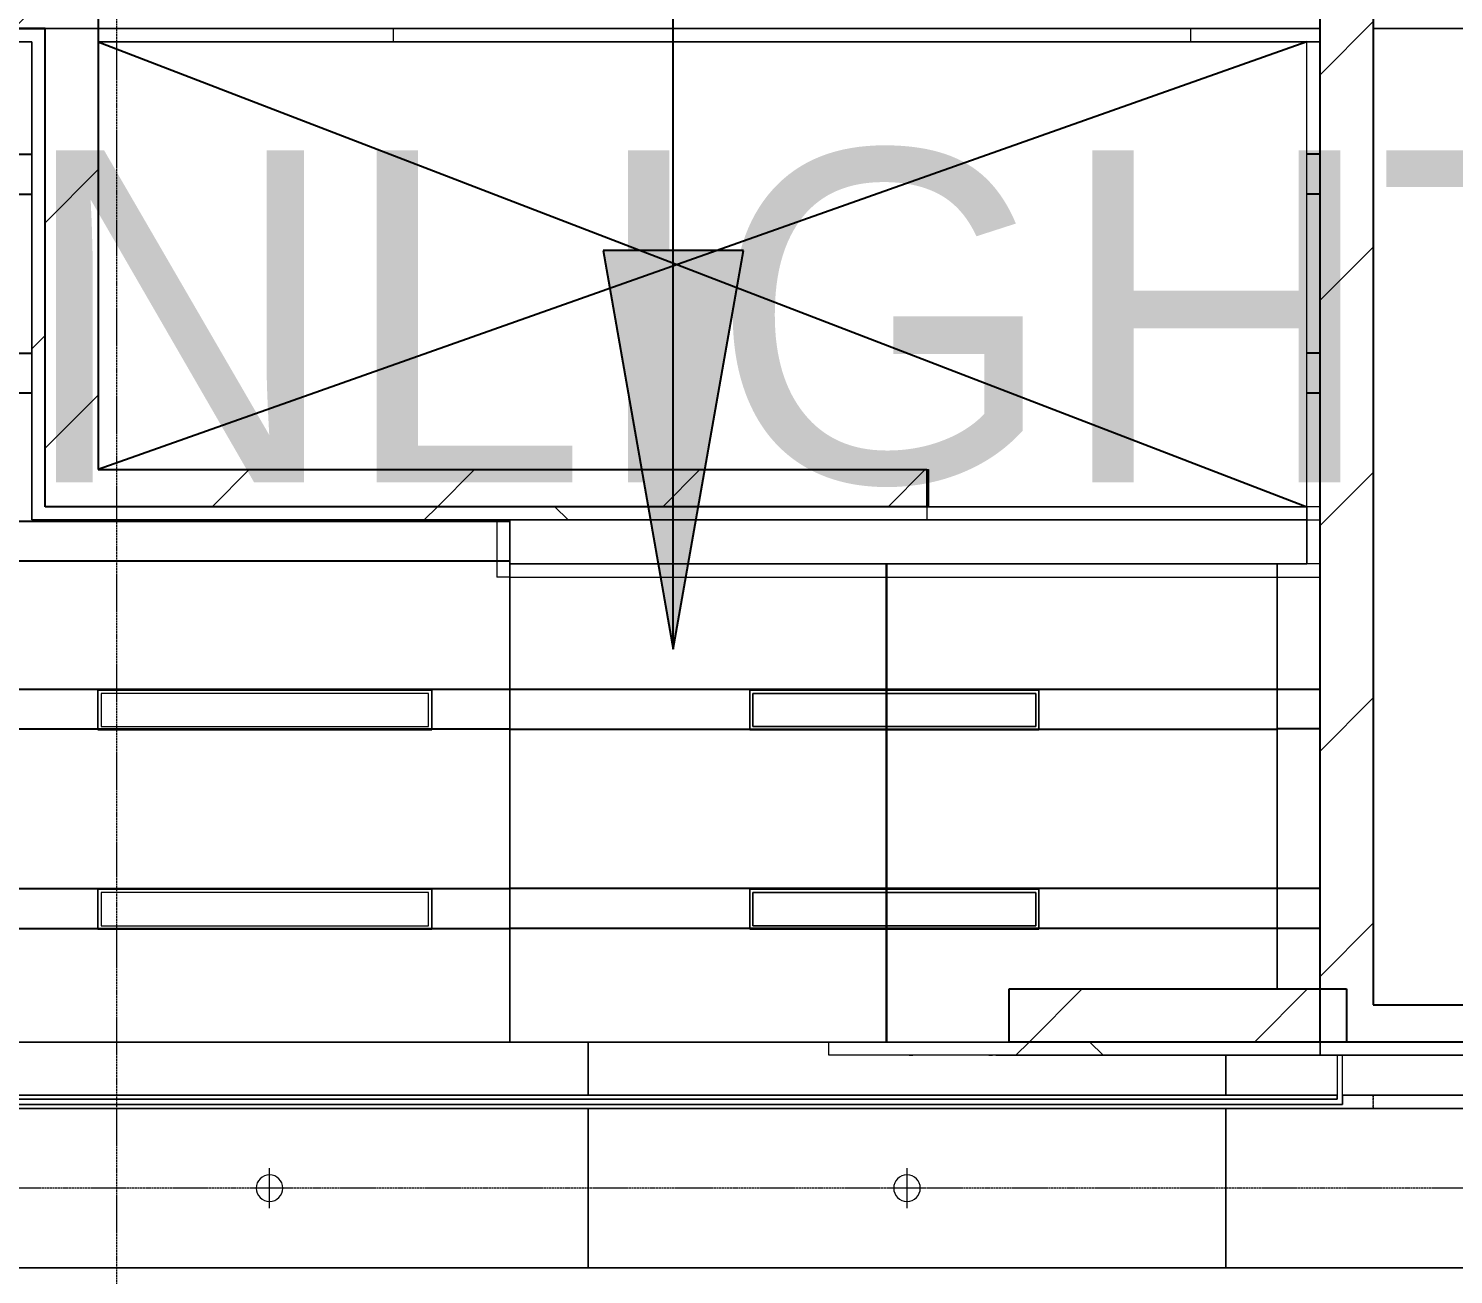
# Model space of a CAD drawing. Header units: millimetres. Extents: x -962357 to -591296, y -195428 to 59420.
# Drawn here: x -733613 to -728248, y 3255 to 7945 of the extents above; entities that cross this region are included whole.
import ezdxf

# ---------------------------------------------------------------- set-up
doc = ezdxf.new("R2010")
doc.units = ezdxf.units.MM
doc.linetypes.add('DPA_Boundary Line 500', pattern=[3.75, 0, -0.75, 1.5, -0.75, 0, -0.75])
doc.linetypes.add('DPA_Grid _ Level 100', pattern=[10, 5.5, -1.6, 1.3, -1.6])
for name, color, linetype, lineweight in [('_ _ A-DETL-OPENING', 1, 'Continuous', 25), ('A-ANNO-NOTE', 3, 'Continuous', 25), ('A-CLNG', 2, 'Continuous', 9), ('A-CLNG-PATT', 2, 'Continuous', 9), ('A-DETL', 1, 'Continuous', 25), ('A-DETL-GENF', 2, 'Continuous', 9), ('A-FLOR-E', 2, 'Continuous', 9), ('A-GLAZ-CURT', 2, 'Continuous', 9), ('A-WALL', 5, 'Continuous', 9), ('A-WALL-FNSH', 2, 'Continuous', 9), ('A-WALL-PATT', 1, 'Continuous', 9), ('E-LITE-EQPM', 2, 'Continuous', 9), ('I-WALL-E', 2, 'Continuous', 9), ('S-GRID', 251, 'Continuous', 9), ('WALL-E', 2, 'Continuous', 9)]:
    doc.layers.add(name, color=color, linetype=linetype, lineweight=lineweight)
pattern_1 = [(45, (2.4, 1), (-424.26407, 424.26407), [])]
pattern_2 = [(45, (2.4, 1), (-1060.6602, 1060.6602), []), (135, (2.4, 1), (-1060.6602, -1060.6602), [])]

# ---------------------------------------------------------------- blocks, each defined once
blk = doc.blocks.new('System Panel - DPA-AR_Metal Ceiling Rectangular Panel-13139259-4180-01 LOWER PLATFORM LEVEL - REFLECTED CEILING PLAN')
at = {"layer": 'A-GLAZ-CURT'}
for p, q in [((-741107.4, 4129), (-743507.4, 4129)), ((-743507.4, 4129), (-743507.4, 3929)), ((-743507.4, 3929), (-743507.4, 4129)), ((-743507.4, 4129), (-741107.4, 4129)), ((-741107.4, 3929), (-741107.4, 4129)), ((-741107.4, 4129), (-741107.4, 3929)), ((-743507.4, 3929), (-741107.4, 3929)), ((-741107.4, 3929), (-743507.4, 3929))]:
    blk.add_line(p, q, dxfattribs=at)
blk = doc.blocks.new('System Panel - DPA-AR_Metal Ceiling Rectangular Panel-13144019-4180-01 LOWER PLATFORM LEVEL - REFLECTED CEILING PLAN')
at = {"layer": 'A-GLAZ-CURT'}
for p, q in [((-729972.4, 4129), (-731507.4, 4129)), ((-731507.4, 4129), (-731507.4, 3929)), ((-731507.4, 3929), (-731507.4, 4129)), ((-731507.4, 4129), (-729972.4, 4129)), ((-729107.4, 4079), (-729972.4, 4079)), ((-729972.4, 4079), (-729107.4, 4079)), ((-729107.4, 3929), (-729107.4, 4079)), ((-729107.4, 4079), (-729107.4, 3929)), ((-731507.4, 3929), (-729107.4, 3929)), ((-729107.4, 3929), (-731507.4, 3929))]:
    blk.add_line(p, q, dxfattribs=at)
blk = doc.blocks.new('System Panel - DPA-AR_Metal Ceiling Rectangular Panel-13144020-4180-01 LOWER PLATFORM LEVEL - REFLECTED CEILING PLAN')
at = {"layer": 'A-GLAZ-CURT'}
for p, q in [((-726707.4, 4079), (-729107.4, 4079)), ((-729107.4, 4079), (-729107.4, 3929)), ((-729107.4, 3929), (-729107.4, 4079)), ((-729107.4, 4079), (-726707.4, 4079)), ((-726707.4, 3929), (-726707.4, 4079)), ((-726707.4, 4079), (-726707.4, 3929)), ((-729107.4, 3929), (-728687.4, 3929)), ((-728687.4, 3929), (-729107.4, 3929)), ((-728667.4, 3929), (-726707.4, 3929)), ((-726707.4, 3929), (-728667.4, 3929))]:
    blk.add_line(p, q, dxfattribs=at)
blk = doc.blocks.new('System Panel - DPA-AR_Metal Ceiling Rectangular Panel-13139299-4180-01 LOWER PLATFORM LEVEL - REFLECTED CEILING PLAN')
at = {"layer": 'A-GLAZ-CURT'}
for p, q in [((-818782.4, 3879), (-821182.4, 3879)), ((-821182.4, 3879), (-821182.4, 3279)), ((-821182.4, 3279), (-821182.4, 3879)), ((-821182.4, 3879), (-818782.4, 3879)), ((-818782.4, 3279), (-818782.4, 3879)), ((-818782.4, 3879), (-818782.4, 3279)), ((-821182.4, 3279), (-818782.4, 3279)), ((-818782.4, 3279), (-821182.4, 3279))]:
    blk.add_line(p, q, dxfattribs=at)
blk = doc.blocks.new('*U403')
at = {"layer": 'A-CLNG'}
for p, q in [((11080.3, 4315), (10880.3, 4315)), ((10880.3, 4315), (11080.3, 4315)), ((11080.3, 2515), (11080.3, 4315)), ((11080.3, 4315), (11080.3, 2515)), ((15768.3, 4315), (12892.3, 4315)), ((12892.3, 4315), (15768.3, 4315)), ((15930, 4315), (15768.3, 4315)), ((15768.3, 4315), (15930, 4315)), ((15768.3, 2565), (15880.3, 2565)), ((15880.3, 2565), (15768.3, 2565)), ((15880.3, 2350), (15880.3, 2565)), ((12830.3, 2515), (11080.3, 2515)), ((11080.3, 2515), (12880.3, 2515)), ((12880.3, 550), (12880.3, 2515)), ((12880.3, 2515), (12880.3, 550)), ((12892.3, 2515), (15768.3, 2515)), ((15768.3, 2515), (12892.3, 2515)), ((15880.3, 2515), (15880.3, 2350)), ((15768.3, 2350), (12880.3, 2350)), ((12880.3, 2350), (12880.3, 550)), ((12880.3, 550), (12880.3, 2350)), ((12880.3, 2350), (15768.3, 2350)), ((15880.3, 2350), (15768.3, 2350)), ((15768.3, 2350), (15768.3, 750)), ((15768.3, 750), (15768.3, 2350)), ((15768.3, 2350), (15880.3, 2350)), ((15768.3, 750), (15768.3, 2350)), ((15768.3, 2350), (15768.3, 750)), ((10880.3, 550), (12880.3, 550)), ((12880.3, 550), (10880.3, 550)), ((12880.3, 550), (15768.3, 550)), ((15768.3, 550), (12880.3, 550)), ((15768.3, 500), (17929.3, 500)), ((17929.3, 500), (15768.3, 500))]:
    blk.add_line(p, q, dxfattribs=at)
at = {"layer": 'A-GLAZ-CURT'}
for name, p in [('System Panel - DPA-AR_Metal Ceiling Rectangular Panel-13139259-4180-01 LOWER PLATFORM LEVEL - REFLECTED CEILING PLAN', (754282.4, -3579)), ('System Panel - DPA-AR_Metal Ceiling Rectangular Panel-13144019-4180-01 LOWER PLATFORM LEVEL - REFLECTED CEILING PLAN', (744682.4, -3579)), ('System Panel - DPA-AR_Metal Ceiling Rectangular Panel-13144020-4180-01 LOWER PLATFORM LEVEL - REFLECTED CEILING PLAN', (744682.4, -3579)), ('System Panel - DPA-AR_Metal Ceiling Rectangular Panel-13139299-4180-01 LOWER PLATFORM LEVEL - REFLECTED CEILING PLAN', (831957.4, -3579)), ('System Panel - DPA-AR_Metal Ceiling Rectangular Panel-13139299-4180-01 LOWER PLATFORM LEVEL - REFLECTED CEILING PLAN', (834357.4, -3579)), ('System Panel - DPA-AR_Metal Ceiling Rectangular Panel-13139299-4180-01 LOWER PLATFORM LEVEL - REFLECTED CEILING PLAN', (836757.4, -3579))]:
    blk.add_blockref(name, p, dxfattribs=at)
blk = doc.blocks.new('LGF_DL_SAA_LowPower_DL1a - LGF_DL_SAA_LowPower_DL1a-8832329-4180-01 LOWER PLATFORM LEVEL - REFLECTED CEILING PLAN')
at = {"layer": 'A-DETL-GENF'}
for p, q in [((0, 75), (0, -75)), ((72.5, 0), (-72.5, 0))]:
    blk.add_line(p, q, dxfattribs=at)
blk.add_circle((0, 0), 50, dxfattribs=at)
blk = doc.blocks.new('L1_1_FLUORESCENT W DISFUSSER - 1195L x 595W x 85H - 36W-V109-4180-01 LOWER PLATFORM LEVEL - REFLECTED CEILING PLAN')
at = {"layer": 'E-LITE-EQPM'}
for p, q in [((-628.5, -75), (-628.5, 75)), ((-628.5, 75), (628.5, 75)), ((-628.5, 75), (-628.5, -75)), ((628.5, 75), (-628.5, 75)), ((-615.8, 62.3), (-615.8, -62.3)), ((615.8, 62.3), (-615.8, 62.3)), ((615.8, -62.3), (615.8, 62.3)), ((628.5, 75), (628.5, -75)), ((628.5, -75), (628.5, 75)), ((628.5, -75), (-628.5, -75)), ((-628.5, -75), (628.5, -75)), ((-615.8, -62.3), (615.8, -62.3))]:
    blk.add_line(p, q, dxfattribs=at)
blk = doc.blocks.new('L1_1_FLUORESCENT W DISFUSSER - 1195L x 595W x 85H - 36W-V108-4180-01 LOWER PLATFORM LEVEL - REFLECTED CEILING PLAN')
at = {"layer": 'E-LITE-EQPM'}
for p, q in [((-735437.4, 4554), (-735437.4, 4704)), ((-735437.4, 4704), (-734348.8, 4704)), ((-734348.8, 4704), (-735437.4, 4704)), ((-735437.4, 4704), (-735437.4, 4554)), ((-735426.4, 4566.7), (-735426.4, 4691.3)), ((-735426.4, 4691.3), (-734359.8, 4691.3)), ((-734359.8, 4691.3), (-735426.4, 4691.3)), ((-735426.4, 4691.3), (-735426.4, 4566.7)), ((-735426.4, 4691.3), (-735426.4, 4566.7)), ((-734359.8, 4691.3), (-735426.4, 4691.3)), ((-734359.8, 4691.3), (-734359.8, 4566.7)), ((-734359.8, 4566.7), (-734359.8, 4691.3)), ((-734359.8, 4566.7), (-734359.8, 4691.3)), ((-734348.8, 4704), (-734348.8, 4554)), ((-734348.8, 4554), (-734348.8, 4704)), ((-734359.8, 4566.7), (-735426.4, 4566.7)), ((-735426.4, 4566.7), (-734359.8, 4566.7)), ((-735426.4, 4566.7), (-734359.8, 4566.7)), ((-734348.8, 4554), (-735437.4, 4554)), ((-735437.4, 4554), (-734348.8, 4554))]:
    blk.add_line(p, q, dxfattribs=at)
blk = doc.blocks.new('C-1-PP19-AR-4180-01-B_20250908-040939_EXDOWNLIGHT')
at = {"layer": 'E-LITE-EQPM'}
for name, p in [('L1_1_FLUORESCENT W DISFUSSER - 1195L x 595W x 85H - 36W-V109-4180-01 LOWER PLATFORM LEVEL - REFLECTED CEILING PLAN', (11957.5, 1800)), ('L1_1_FLUORESCENT W DISFUSSER - 1195L x 595W x 85H - 36W-V108-4180-01 LOWER PLATFORM LEVEL - REFLECTED CEILING PLAN', (749220.4, -2829)), ('L1_1_FLUORESCENT W DISFUSSER - 1195L x 595W x 85H - 36W-V109-4180-01 LOWER PLATFORM LEVEL - REFLECTED CEILING PLAN', (11957.5, 1050)), ('L1_1_FLUORESCENT W DISFUSSER - 1195L x 595W x 85H - 36W-V108-4180-01 LOWER PLATFORM LEVEL - REFLECTED CEILING PLAN', (749220.4, -3579))]:
    blk.add_blockref(name, p, dxfattribs=at)
at = {"layer": 'E-LITE-EQPM', "extrusion": (0, 0, -1), "rotation": 180}
for p in [(-11975, 0), (-14375, 0)]:
    blk.add_blockref('LGF_DL_SAA_LowPower_DL1a - LGF_DL_SAA_LowPower_DL1a-8832329-4180-01 LOWER PLATFORM LEVEL - REFLECTED CEILING PLAN', p, dxfattribs=at)

msp = doc.modelspace()

# ---------------------------------------------------------------- hatches: boundary and pattern name
at = {"layer": 'A-ANNO-NOTE'}
msp.add_hatch(color=256, dxfattribs=at).paths.add_polyline_path([(-731184.8, 5609.4), (-730920.3, 7109.4), (-731449.3, 7109.4)])
at = {"layer": 'A-CLNG-PATT', "lineweight": 25}
h = msp.add_hatch(dxfattribs=at)
h.set_pattern_fill('FP_18', color=256, style=0, pattern_type=2)
h.set_pattern_definition([(180, (-731758, 5305), (-5e-13, -4414), [3600, 0]), (0, (-735358, 4705), (0, -4414), [3600, 0]), (90, (-731757.8, 3805), (3600, -2e-13), [4414, 0]), (90, (-735357.8, 3805), (3600, -2e-13), [4414, 0]), (180, (-731758, 5937), (-5e-13, -4414), [3600, 0]), (0, (-735358, 5455), (0, -4414), [3600, 0]), (180, (-731758, 6087), (-5e-13, -4414), [3600, 0]), (0, (-735358, 3955), (0, -4414), [3600, 0]), (0, (-735358, 4555), (0, -4414), [3600, 0]), (180, (-731758, 6569), (-5e-13, -4414), [3600, 0]), (180, (-731758, 6719), (-5e-13, -4414), [3600, 0]), (180, (-731758, 8069), (-5e-13, -4414), [3600, 0]), (0, (-735358, 7469), (0, -4414), [3600, 0]), (0, (-735358, 7319), (0, -4414), [3600, 0])])
h.paths.add_polyline_path([(-733799.7, 4130), (-731799.7, 4130), (-731799.7, 6095), (-733599.7, 6095), (-733599.7, 7895), (-733799.7, 7895), (-733799.7, 5628.2)])
h = msp.add_hatch(dxfattribs=at)
h.set_pattern_fill('FP_8', color=256, style=0, pattern_type=2)
h.set_pattern_definition([(180, (-732585.7, 5306), (-5e-13, -4414), [3600, 0]), (0, (-736185.7, 4706), (0, -4414), [3600, 0]), (90, (-732585.7, 3806), (3600, -2e-13), [4414, 0]), (90, (-736185.7, 3806), (3600, -2e-13), [4414, 0]), (180, (-732585.7, 5938), (-5e-13, -4414), [3600, 0]), (0, (-736185.7, 5456), (0, -4414), [3600, 0]), (180, (-732585.7, 6088), (-5e-13, -4414), [3600, 0]), (0, (-736185.7, 3956), (0, -4414), [3600, 0]), (0, (-736185.7, 4556), (0, -4414), [3600, 0]), (180, (-732585.7, 6570), (-5e-13, -4414), [3600, 0]), (180, (-732585.7, 6720), (-5e-13, -4414), [3600, 0]), (180, (-732585.7, 8070), (-5e-13, -4414), [3600, 0]), (0, (-736185.7, 7470), (0, -4414), [3600, 0]), (0, (-736185.7, 7320), (0, -4414), [3600, 0])])
h.paths.add_polyline_path([(-728896.5, 4330), (-728750, 4330), (-728750, 5930), (-728911.7, 5930), (-728911.7, 4330)])
h.paths.add_polyline_path([(-728750, 6095), (-728750, 7895), (-728800.1, 7894.8), (-728799.7, 6095)])
h = msp.add_hatch(dxfattribs=at)
h.set_pattern_fill('FP_9', color=256, style=0, pattern_type=2)
h.set_pattern_definition([(180, (-593206, 7705), (-5e-13, -4414), [3117.69, 0]), (0, (-596323.6, 7105), (0, -4414), [3117.69, 0]), (90, (-593206, 6205), (3117.69, -2e-13), [4414, 0]), (90, (-596323.6, 6205), (3117.69, -2e-13), [4414, 0]), (180, (-593206, 8337), (-5e-13, -4414), [3117.69, 0]), (0, (-596323.6, 7855), (0, -4414), [3117.69, 0]), (180, (-593206, 8487), (-5e-13, -4414), [3117.69, 0]), (0, (-596323.6, 6355), (0, -4414), [3117.69, 0]), (0, (-596323.6, 6955), (0, -4414), [3117.69, 0]), (180, (-593206, 8969), (-5e-13, -4414), [3117.69, 0]), (180, (-593206, 9119), (-5e-13, -4414), [3117.69, 0]), (180, (-593206, 10469), (-5e-13, -4414), [3117.69, 0]), (0, (-596323.6, 9869), (0, -4414), [3117.69, 0]), (0, (-596323.6, 9719), (0, -4414), [3117.69, 0])])
h.paths.add_polyline_path([(-729996.7, 4130), (-729920, 4130), (-729920, 4330), (-728911.7, 4330), (-728911.7, 5930), (-731799.7, 5930), (-731799.7, 4130), (-730031.4, 4130)])
at = {"layer": 'A-WALL-PATT'}
h = msp.add_hatch(dxfattribs=at)
h.set_pattern_fill('FP_2', color=256, style=0, pattern_type=2)
h.set_pattern_definition(pattern_1)
h.paths.add_polyline_path([(-728578.6, 4270), (-728550, 4270), (-728550, 9280), (-728750, 9280), (-728750, 4270)])
h = msp.add_hatch(dxfattribs=at)
h.set_pattern_fill('FP_2', color=256, style=0, pattern_type=2)
h.set_pattern_definition(pattern_1)
h.paths.add_polyline_path([(-733549.7, 7945), (-733349.7, 7945), (-733349.7, 8145), (-755055, 8145), (-755055, 7945), (-741756.1, 7945), (-741778.5, 7955), (-741980, 7955), (-741980, 8045), (-741950, 8045), (-741936.6, 8074.9), (-741869.6, 8045), (-740780, 8045), (-740780, 7955), (-741668.2, 7955), (-741645.8, 7945), (-739356.1, 7945), (-739378.5, 7955), (-739580, 7955), (-739580, 8045), (-739550, 8045), (-739536.6, 8074.9), (-739469.6, 8045), (-738380, 8045), (-738380, 7955), (-739268.2, 7955), (-739245.8, 7945), (-734389.7, 7945)])
h = msp.add_hatch(dxfattribs=at)
h.set_pattern_fill('FP_3', color=256, style=0, pattern_type=2)
h.set_pattern_definition(pattern_2)
h.paths.add_polyline_path([(-733549.7, 7895), (-733549.7, 7945), (-739245.8, 7945), (-739133.9, 7895), (-733599.7, 7895)])
h.paths.add_polyline_path([(-741980, 7895), (-741653.5, 7899.2), (-741756.1, 7945), (-751477, 7945), (-751477, 7895), (-743106.3, 7895)])
h.paths.add_polyline_path([(-740780, 7895), (-739244.2, 7895), (-739356.1, 7945), (-741645.8, 7945), (-741533.9, 7895), (-740857.2, 7895)])
h = msp.add_hatch(dxfattribs=at)
h.set_pattern_fill('FP_2', color=256, style=0, pattern_type=2)
h.set_pattern_definition(pattern_1)
h.paths.add_polyline_path([(-733349.7, 6285), (-733349.7, 7945), (-733549.7, 7945), (-733549.7, 6285)])
h = msp.add_hatch(dxfattribs=at)
h.set_pattern_fill('FP_3', color=256, style=0, pattern_type=2)
h.set_pattern_definition(pattern_2)
h.paths.add_polyline_path([(-733549.7, 6145), (-733549.7, 7895), (-733599.7, 7895), (-733599.7, 6145)])
h = msp.add_hatch(dxfattribs=at)
h.set_pattern_fill('FP_2', color=256, style=0, pattern_type=2)
h.set_pattern_definition(pattern_1)
h.paths.add_polyline_path([(-733549.7, 6145), (-730229.8, 6145), (-730229.8, 6285), (-733549.7, 6285)])
h = msp.add_hatch(dxfattribs=at)
h.set_pattern_fill('FP_3', color=256, style=0, pattern_type=2)
h.set_pattern_definition(pattern_2)
h.paths.add_polyline_path([(-733599.7, 6095), (-730229.8, 6095), (-730229.8, 6145), (-733599.7, 6145)])
h = msp.add_hatch(dxfattribs=at)
h.set_pattern_fill('FP_2', color=256, style=0, pattern_type=2)
h.set_pattern_definition(pattern_1)
h.paths.add_polyline_path([(-729920, 4130), (-728650, 4130), (-728650, 4330), (-729920, 4330)])
h = msp.add_hatch(dxfattribs=at)
h.set_pattern_fill('FP_2', color=256, style=0, pattern_type=2)
h.set_pattern_definition(pattern_1)
h.paths.add_polyline_path([(-715750, 4130), (-715750, 4270), (-728750, 4270), (-728750, 4130), (-716780, 4130)])
h = msp.add_hatch(dxfattribs=at)
h.set_pattern_fill('FP_3', color=256, style=0, pattern_type=2)
h.set_pattern_definition(pattern_2)
h.paths.add_polyline_path([(-730599.7, 4080), (-728750, 4080), (-728750, 4130), (-730599.7, 4130)])
h = msp.add_hatch(dxfattribs=at)
h.set_pattern_fill('FP_3', color=256, style=0, pattern_type=2)
h.set_pattern_definition(pattern_2)
h.paths.add_polyline_path([(-716980, 4080), (-716980, 4130), (-728750, 4130), (-728750, 4080), (-719862.1, 4080)])

# ---------------------------------------------------------------- linework, layer by layer
at = {"layer": '_ _ A-DETL-OPENING'}
for p, q in [((-728800.1, 7894.8), (-733349.7, 6285)), ((-733349.7, 7894.8), (-728800.1, 6145))]:
    msp.add_line(p, q, dxfattribs=at)
at = {"layer": 'A-ANNO-NOTE'}
for p, q in [((-731184.8, 5609.4), (-731184.8, 17540)), ((-730920.3, 7109.4), (-731449.3, 7109.4)), ((-731449.3, 7109.4), (-731184.8, 5609.4)), ((-731184.8, 5609.4), (-730920.3, 7109.4))]:
    msp.add_line(p, q, dxfattribs=at)
at = {"layer": 'A-DETL', "lineweight": 9}
for p, q in [((-733349.7, 7894.8), (-733349.7, 6285)), ((-728800.1, 7894.8), (-733349.7, 7894.8)), ((-728800.1, 6145), (-728800.1, 7894.8)), ((-733349.7, 6285), (-730224.5, 6285)), ((-730224.5, 6285), (-730224.5, 6145)), ((-730224.5, 6145), (-728800.1, 6145))]:
    msp.add_line(p, q, dxfattribs=at)
at = {"layer": 'A-FLOR-E'}
for p, q in [((-728750, 4330), (-728750, 7945)), ((-733599.7, 6095), (-733599.7, 7895)), ((-726699.7, 4080), (-729970, 4080)), ((-726499.7, 4130), (-728750, 4130))]:
    msp.add_line(p, q, dxfattribs=at)
at = {"layer": 'A-WALL', "color": 7, "lineweight": 25}
for p, q in [((-728750, 4270), (-728750, 9280)), ((-728550, 9280), (-728550, 4270)), ((-733349.7, 8145), (-733349.7, 7945)), ((-738380, 7945), (-733549.7, 7945)), ((-733549.7, 7945), (-738380, 7945)), ((-733549.7, 6285), (-733549.7, 7945)), ((-733349.7, 7945), (-733349.7, 6285)), ((-733549.7, 6145), (-733549.7, 6285)), ((-733349.7, 6285), (-730229.8, 6285)), ((-730229.8, 6285), (-730229.8, 6145)), ((-730229.8, 6145), (-733549.7, 6145)), ((-729920, 4130), (-729920, 4330)), ((-729920, 4330), (-728650, 4330)), ((-728650, 4330), (-728650, 4130)), ((-728750, 4130), (-728750, 4270)), ((-728550, 4270), (-720400, 4270)), ((-728650, 4130), (-729920, 4130)), ((-717030, 4130), (-728750, 4130))]:
    msp.add_line(p, q, dxfattribs=at)
at = {"layer": 'A-WALL-FNSH', "color": 250}
for p, q in [((-733549.7, 7945), (-733549.7, 7895)), ((-733599.7, 7895), (-738380, 7895)), ((-733599.7, 6145), (-733599.7, 7895)), ((-733549.7, 7895), (-733549.7, 6145)), ((-733599.7, 6095), (-733599.7, 6145)), ((-733549.7, 6145), (-730229.8, 6145)), ((-730229.8, 6145), (-730229.8, 6095)), ((-730229.8, 6095), (-733599.7, 6095)), ((-730599.7, 4130), (-728750, 4130)), ((-730599.7, 4080), (-730599.7, 4130)), ((-728750, 4080), (-730599.7, 4080)), ((-728750, 4130), (-728750, 4080)), ((-728750, 4080), (-728750, 4130)), ((-728750, 4130), (-716980, 4130)), ((-716980, 4080), (-728750, 4080))]:
    msp.add_line(p, q, dxfattribs=at)
at = {"layer": 'I-WALL-E'}
for p, q in [((-733579.7, 7945), (-731928.7, 7945)), ((-732237.9, 7945), (-733579.7, 7945)), ((-732237.9, 7945), (-733549.7, 7945)), ((-733549.7, 7945), (-731928.7, 7945)), ((-729237.9, 7945), (-732237.9, 7945)), ((-729237.9, 7945), (-732237.9, 7945)), ((-732237.9, 7895), (-732237.9, 7945)), ((-731928.7, 7945), (-728946.8, 7945)), ((-731928.7, 7945), (-728946.8, 7945)), ((-728750, 7945), (-729237.9, 7945)), ((-728750, 7945), (-729237.9, 7945)), ((-729237.9, 7945), (-729237.9, 7895)), ((-728946.8, 7945), (-728750, 7945)), ((-728946.8, 7945), (-728750, 7945)), ((-728550, 7945), (-726749.7, 7945)), ((-726749.7, 7945), (-728550, 7945)), ((-728550, 7945), (-726724.7, 7945)), ((-726724.7, 7945), (-728550, 7945)), ((-733599.7, 7895), (-733599.7, 6095)), ((-733599.7, 6095), (-733599.7, 7895)), ((-733549.7, 7895), (-733549.7, 6145)), ((-733549.7, 6145), (-733549.7, 7895)), ((-731928.7, 7895), (-733349.7, 7895)), ((-733349.7, 7895), (-732237.9, 7895)), ((-733349.7, 7895), (-732237.9, 7895)), ((-731928.7, 7895), (-733349.7, 7895)), ((-732237.9, 7895), (-729237.9, 7895)), ((-732237.9, 7895), (-729237.9, 7895)), ((-728946.8, 7895), (-731928.7, 7895)), ((-728946.8, 7895), (-731928.7, 7895)), ((-729237.9, 7895), (-728750, 7895)), ((-729237.9, 7895), (-728750, 7895)), ((-728750, 7895), (-728946.8, 7895)), ((-728750, 7895), (-728946.8, 7895)), ((-731386.4, 4130), (-733549.7, 4130)), ((-733549.7, 4130), (-731670.6, 4130)), ((-731670.6, 4130), (-728911.7, 4130)), ((-728911.7, 4130), (-731386.4, 4130)), ((-728670.6, 4080), (-729970, 4080)), ((-729970, 4080), (-728386.4, 4080)), ((-728685, 4080), (-728685, 3915)), ((-728685, 4080), (-728665, 4080)), ((-726699.7, 4080), (-728670.6, 4080)), ((-728665, 3895), (-728665, 4080)), ((-728386.4, 4080), (-726699.7, 4080)), ((-728685, 3915), (-728685, 3930)), ((-728665, 3930), (-728665, 3895)), ((-728685, 3915), (-736535.4, 3915)), ((-736535.4, 3915), (-728685, 3915)), ((-728685, 3895), (-736535.4, 3895)), ((-736535.4, 3895), (-728685, 3895)), ((-728665, 3895), (-728685, 3895)), ((-728685, 3895), (-728665, 3895))]:
    msp.add_line(p, q, dxfattribs=at)
at = {"layer": 'I-WALL-E', "linetype": 'DPA_Boundary Line 500'}
for p, q in [((-728800, 4080), (-728550, 4080)), ((-728550, 4080), (-728800, 4080)), ((-728550, 3930), (-728550, 3880)), ((-728550, 3880), (-728550, 3930))]:
    msp.add_line(p, q, dxfattribs=at)
at = {"layer": 'S-GRID', "linetype": 'DPA_Grid _ Level 100'}
for p, q in [((-733280, -30741.3), (-733280, 54920.2)), ((-602984.2, 3580), (-957857, 3580))]:
    msp.add_line(p, q, dxfattribs=at)
at = {"layer": 'WALL-E'}
for p, q in [((-733599.7, 7945), (-728750, 7945)), ((-731928.7, 7945), (-733599.7, 7945)), ((-728750, 7945), (-733599.7, 7945)), ((-733599.7, 7945), (-728750, 7945)), ((-733549.7, 7945), (-733549.7, 6145)), ((-731928.7, 7945), (-733549.7, 7945)), ((-728946.8, 7945), (-731928.7, 7945)), ((-728946.8, 7945), (-731928.7, 7945)), ((-728750, 7945), (-728946.8, 7945)), ((-728550, 7945), (-726699.7, 7945)), ((-726749.7, 7945), (-728550, 7945)), ((-726699.7, 7945), (-728550, 7945)), ((-728550, 7945), (-726699.7, 7945)), ((-733599.7, 7895), (-733599.7, 6095)), ((-733599.7, 6095), (-733599.7, 7895)), ((-733599.7, 7895), (-733599.7, 6095)), ((-733599.7, 6145), (-733599.7, 7895)), ((-733549.7, 6145), (-733549.7, 7895)), ((-728750, 7895), (-733349.7, 7895)), ((-733349.7, 7895), (-731928.7, 7895)), ((-733349.7, 7895), (-731928.7, 7895)), ((-731928.7, 7895), (-728946.8, 7895)), ((-731928.7, 7895), (-728946.8, 7895)), ((-728946.8, 7895), (-728750, 7895)), ((-728946.8, 7895), (-728750, 7895)), ((-733599.7, 6095), (-733599.7, 6145)), ((-731787.7, 6145), (-733549.7, 6145)), ((-733549.7, 6145), (-731851.3, 6145)), ((-731851.3, 6145), (-731787.7, 6145)), ((-731849.7, 6145), (-731799.7, 6145)), ((-731799.7, 6145), (-731849.7, 6145)), ((-728912.5, 6145), (-731787.7, 6145)), ((-731502.7, 6145), (-731516.9, 6145)), ((-731202.7, 6145), (-731216.9, 6145)), ((-730902.7, 6145), (-730916.9, 6145)), ((-730602.7, 6145), (-730616.9, 6145)), ((-730302.7, 6145), (-730316.9, 6145)), ((-730229.8, 6145), (-728901.5, 6145)), ((-728799.7, 6145), (-730229.8, 6145)), ((-730002.7, 6145), (-730016.9, 6145)), ((-729702.7, 6145), (-729716.9, 6145)), ((-729402.7, 6145), (-729416.9, 6145)), ((-729102.7, 6145), (-729116.9, 6145)), ((-728911.7, 6145), (-728799.7, 6145)), ((-728750, 6145), (-728911.7, 6145)), ((-728799.7, 6145), (-728799.7, 6095)), ((-731851.3, 6095), (-733549.7, 6095)), ((-733549.7, 6095), (-731849.7, 6095)), ((-731849.7, 6095), (-731849.7, 5880)), ((-731799.7, 6095), (-731787.7, 6095)), ((-731473.9, 6095), (-731799.7, 6095)), ((-731799.7, 5880), (-731799.7, 6095)), ((-731799.7, 6095), (-731799.7, 5880)), ((-731787.7, 6095), (-728912.5, 6095)), ((-731516.9, 6095), (-731502.7, 6095)), ((-731173.9, 6095), (-731491.9, 6095)), ((-731491.9, 6095), (-731473.9, 6095)), ((-731216.9, 6095), (-731202.7, 6095)), ((-730873.9, 6095), (-731191.9, 6095)), ((-731191.9, 6095), (-731173.9, 6095)), ((-730916.9, 6095), (-730902.7, 6095)), ((-730573.9, 6095), (-730891.9, 6095)), ((-730891.9, 6095), (-730873.9, 6095)), ((-730616.9, 6095), (-730602.7, 6095)), ((-730273.9, 6095), (-730591.9, 6095)), ((-730591.9, 6095), (-730573.9, 6095)), ((-730316.9, 6095), (-730302.7, 6095)), ((-729973.9, 6095), (-730291.9, 6095)), ((-730291.9, 6095), (-730273.9, 6095)), ((-730229.8, 6095), (-728799.7, 6095)), ((-730016.9, 6095), (-730002.7, 6095)), ((-729673.9, 6095), (-729991.9, 6095)), ((-729991.9, 6095), (-729973.9, 6095)), ((-729716.9, 6095), (-729702.7, 6095)), ((-729373.9, 6095), (-729691.9, 6095)), ((-729691.9, 6095), (-729673.9, 6095)), ((-729416.9, 6095), (-729402.7, 6095)), ((-729073.9, 6095), (-729391.9, 6095)), ((-729391.9, 6095), (-729373.9, 6095)), ((-729116.9, 6095), (-729102.7, 6095)), ((-728799.7, 6095), (-729091.9, 6095)), ((-729091.9, 6095), (-729073.9, 6095)), ((-728912.5, 6095), (-728750, 6095)), ((-728799.7, 6095), (-728799.7, 5930)), ((-728799.7, 5930), (-728799.7, 6095)), ((-728799.7, 6095), (-728750, 6095)), ((-731799.7, 5930), (-731484.2, 5930)), ((-728911.7, 5930), (-731799.7, 5930)), ((-731799.7, 5930), (-731799.7, 5880)), ((-731799.7, 5880), (-731799.7, 5930)), ((-731499.7, 5930), (-731182.5, 5930)), ((-731484.2, 5930), (-731496.7, 5930)), ((-731199.7, 5930), (-730882.5, 5930)), ((-731182.5, 5930), (-731196.7, 5930)), ((-730899.7, 5930), (-730582.5, 5930)), ((-730882.5, 5930), (-730896.7, 5930)), ((-730599.7, 5930), (-730282.5, 5930)), ((-730582.5, 5930), (-730596.7, 5930)), ((-730299.7, 5930), (-729982.5, 5930)), ((-730282.5, 5930), (-730296.7, 5930)), ((-729999.7, 5930), (-729682.5, 5930)), ((-729982.5, 5930), (-729996.7, 5930)), ((-729699.7, 5930), (-729382.5, 5930)), ((-729682.5, 5930), (-729696.7, 5930)), ((-729399.7, 5930), (-729082.5, 5930)), ((-729382.5, 5930), (-729396.7, 5930)), ((-729099.7, 5930), (-728799.7, 5930)), ((-729082.5, 5930), (-729096.7, 5930)), ((-728750, 5930), (-728911.7, 5930)), ((-728911.7, 5880), (-728911.7, 5930)), ((-728750, 5930), (-728799.7, 5930)), ((-731799.7, 5880), (-731849.7, 5880)), ((-731799.7, 5880), (-728911.7, 5880)), ((-728911.7, 5880), (-728750, 5880)), ((-726749.7, 4130), (-736334.4, 4130)), ((-734048.1, 4130), (-731848.1, 4130)), ((-733549.7, 4130), (-728911.7, 4130)), ((-731670.6, 4130), (-733549.7, 4130)), ((-731848.1, 4130), (-728911.7, 4130)), ((-728911.7, 4130), (-731670.6, 4130)), ((-730282.5, 4130), (-730296.7, 4130)), ((-730296.7, 4080), (-730282.5, 4080)), ((-729982.5, 4130), (-729996.7, 4130)), ((-729996.7, 4080), (-729982.5, 4080)), ((-726699.7, 4080), (-729970, 4080)), ((-729970, 4080), (-726699.7, 4080)), ((-729970, 4080), (-728670.6, 4080)), ((-726749.7, 4080), (-729970, 4080)), ((-729970, 4080), (-726749.7, 4080)), ((-728626.5, 4080), (-729970, 4080)), ((-729682.5, 4130), (-729696.7, 4130)), ((-729696.7, 4080), (-729682.5, 4080)), ((-729382.5, 4130), (-729396.7, 4130)), ((-729396.7, 4080), (-729382.5, 4080)), ((-729082.5, 4130), (-729096.7, 4130)), ((-729096.7, 4080), (-729082.5, 4080)), ((-728670.6, 4080), (-726749.7, 4080)), ((-726749.7, 4080), (-728626.5, 4080))]:
    msp.add_line(p, q, dxfattribs=at)

# ---------------------------------------------------------------- block references
for name in ['C-1-PP19-AR-4180-01-B_20250908-040939_EXDOWNLIGHT', '*U403']:
    msp.add_blockref(name, (-744680, 3580))

# ---------------------------------------------------------------- texts
at = {"insert": (-773972.2, 7486.7), "char_height": 1250, "width": 60593.75, "attachment_point": 1}
msp.add_mtext('C-1-PP19-AR-4180-01-B_20250908-040939_EXDOWNLIGHT', dxfattribs=at)

doc.saveas('drawing.dxf')
